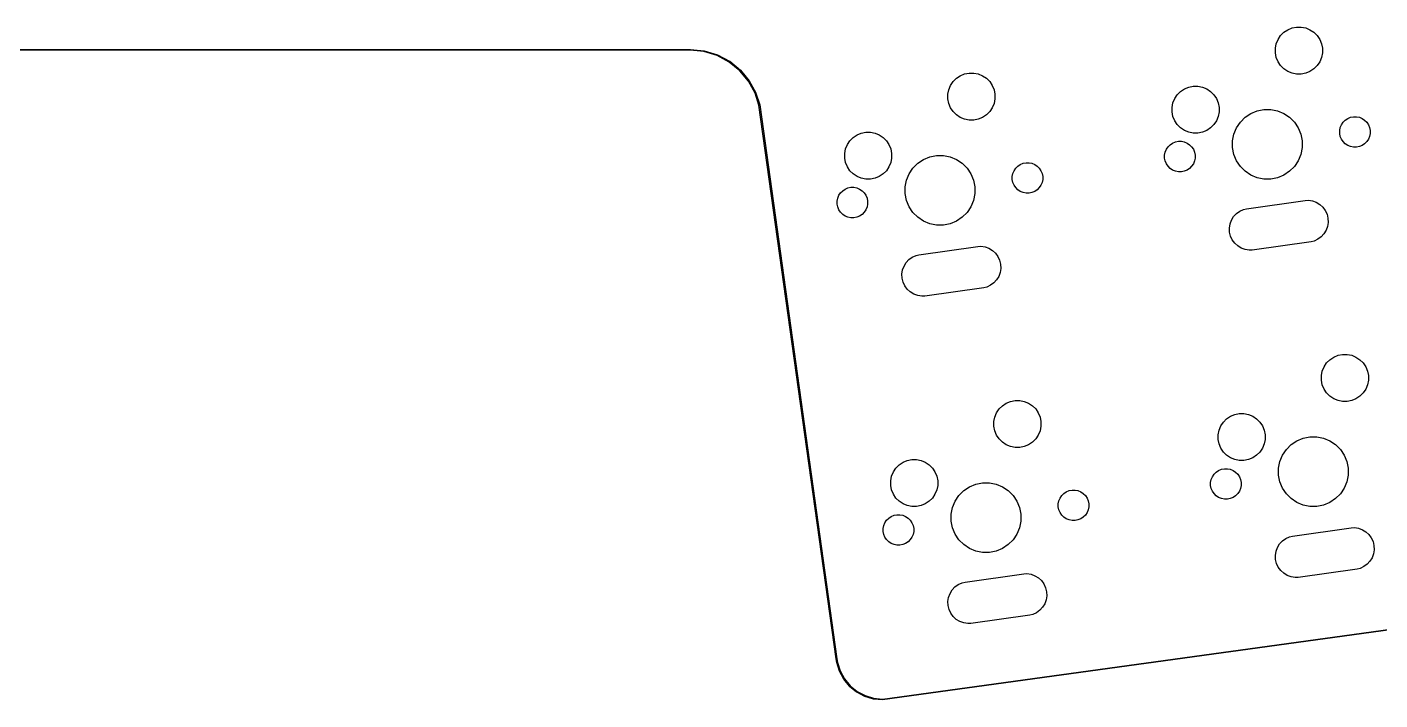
# Model space of a CAD drawing. Extents: x 21 to 275, y -121 to -34.
# Drawn here: x 136.3 to 214, y -121.3 to -82.6 of the extents above; entities that cross this region are included whole.
import ezdxf

# ---------------------------------------------------------------- set-up
doc = ezdxf.new("R2010")
doc.units = 0
doc.layers.add('BLACK', color=7, linetype='CONTINUOUS')

msp = doc.modelspace()

# ---------------------------------------------------------------- linework, layer by layer
at = {"layer": 'BLACK', "linetype": 'CONTINUOUS'}
for p, q in [((208.145, -83.3478), (208.293, -83.1267)), ((208.293, -83.1267), (208.481, -82.9386)), ((208.481, -82.9386), (208.702, -82.7909)), ((208.702, -82.7909), (208.948, -82.6891)), ((208.948, -82.6891), (209.209, -82.6372)), ((209.209, -82.6372), (209.475, -82.6372)), ((209.475, -82.6372), (209.735, -82.6891)), ((209.735, -82.6891), (209.981, -82.7909)), ((209.981, -82.7909), (210.202, -82.9386)), ((210.202, -82.9386), (210.39, -83.1267)), ((210.39, -83.1267), (210.538, -83.3478)), ((121.03, -83.922), (174.372, -83.922)), ((174.372, -83.922), (174.373, -83.9221)), ((174.373, -83.9221), (174.373, -83.9221)), ((174.373, -83.9221), (175.163, -83.9995)), ((207.992, -83.8543), (208.044, -83.5935)), ((207.992, -84.1202), (207.992, -83.8543)), ((208.044, -83.5935), (208.145, -83.3478)), ((210.538, -83.3478), (210.64, -83.5935)), ((210.64, -83.5935), (210.692, -83.8543)), ((210.692, -83.8543), (210.692, -84.1202)), ((174.37, -83.972), (121.032, -83.972)), ((175.155, -84.049), (174.37, -83.972)), ((175.91, -84.2769), (175.155, -84.049)), ((175.163, -83.9995), (175.163, -83.9996)), ((175.163, -83.9996), (175.165, -84)), ((175.165, -84), (175.168, -84.0005)), ((175.168, -84.0005), (175.927, -84.2297)), ((176.606, -84.6469), (175.91, -84.2769)), ((175.927, -84.2297), (175.927, -84.2298)), ((175.927, -84.2298), (175.929, -84.2307)), ((175.929, -84.2307), (175.931, -84.2316)), ((175.931, -84.2316), (176.632, -84.6039)), ((177.217, -85.1451), (176.606, -84.6469)), ((176.632, -84.6039), (176.632, -84.6039)), ((176.632, -84.6039), (176.632, -84.6039)), ((176.632, -84.6039), (176.632, -84.6041)), ((176.632, -84.6041), (176.634, -84.6054)), ((176.634, -84.6054), (176.636, -84.6066)), ((176.636, -84.6066), (177.25, -85.1079)), ((208.044, -84.381), (207.992, -84.1202)), ((208.145, -84.6267), (208.044, -84.381)), ((208.293, -84.8478), (208.145, -84.6267)), ((210.538, -84.6267), (210.39, -84.8478)), ((210.64, -84.381), (210.538, -84.6267)), ((210.692, -84.1202), (210.64, -84.381)), ((177.719, -85.7525), (177.217, -85.1451)), ((177.25, -85.1079), (177.251, -85.1082)), ((177.251, -85.1082), (177.252, -85.1098)), ((177.252, -85.1098), (177.254, -85.1114)), ((177.254, -85.1114), (177.759, -85.7225)), ((189.666, -85.5829), (189.887, -85.4352)), ((189.887, -85.4352), (190.133, -85.3334)), ((190.133, -85.3334), (190.394, -85.2815)), ((190.394, -85.2815), (190.66, -85.2815)), ((190.66, -85.2815), (190.92, -85.3334)), ((190.92, -85.3334), (191.166, -85.4352)), ((191.166, -85.4352), (191.387, -85.5829)), ((208.481, -85.0359), (208.293, -84.8478)), ((208.702, -85.1836), (208.481, -85.0359)), ((208.948, -85.2854), (208.702, -85.1836)), ((209.209, -85.3372), (208.948, -85.2854)), ((209.475, -85.3372), (209.209, -85.3372)), ((209.735, -85.2854), (209.475, -85.3372)), ((209.981, -85.1836), (209.735, -85.2854)), ((210.202, -85.0359), (209.981, -85.1836)), ((210.39, -84.8478), (210.202, -85.0359)), ((178.094, -86.446), (177.719, -85.7525)), ((177.759, -85.7225), (177.76, -85.7228)), ((177.76, -85.7228), (177.761, -85.7247)), ((177.761, -85.7247), (177.762, -85.7265)), ((177.762, -85.7265), (178.139, -86.4242)), ((189.177, -86.4986), (189.228, -86.2377)), ((189.228, -86.2377), (189.33, -85.9921)), ((189.33, -85.9921), (189.478, -85.771)), ((189.478, -85.771), (189.666, -85.5829)), ((191.387, -85.5829), (191.575, -85.771)), ((191.575, -85.771), (191.723, -85.9921)), ((191.723, -85.9921), (191.825, -86.2377)), ((191.825, -86.2377), (191.877, -86.4986)), ((202.546, -86.3377), (202.767, -86.1899)), ((202.767, -86.1899), (203.013, -86.0881)), ((203.013, -86.0881), (203.274, -86.0363)), ((203.274, -86.0363), (203.54, -86.0363)), ((203.54, -86.0363), (203.801, -86.0881)), ((203.801, -86.0881), (204.046, -86.1899)), ((204.046, -86.1899), (204.268, -86.3377)), ((178.311, -87.1214), (178.094, -86.446)), ((178.139, -86.4242), (178.14, -86.4246)), ((178.14, -86.4246), (178.14, -86.4265)), ((178.14, -86.4265), (178.141, -86.4285)), ((178.141, -86.4285), (178.359, -87.1068)), ((189.177, -86.7645), (189.177, -86.4986)), ((189.228, -87.0253), (189.177, -86.7645)), ((189.33, -87.271), (189.228, -87.0253)), ((191.825, -87.0253), (191.723, -87.271)), ((191.877, -86.7645), (191.825, -87.0253)), ((191.877, -86.4986), (191.877, -86.7645)), ((202.057, -87.2533), (202.109, -86.9925)), ((202.109, -86.9925), (202.211, -86.7468)), ((202.211, -86.7468), (202.358, -86.5257)), ((202.358, -86.5257), (202.546, -86.3377)), ((204.268, -86.3377), (204.456, -86.5257)), ((204.456, -86.5257), (204.603, -86.7468)), ((204.603, -86.7468), (204.705, -86.9925)), ((204.705, -86.9925), (204.757, -87.2533)), ((182.749, -118.953), (178.311, -87.1214)), ((178.359, -87.1068), (178.359, -87.1076)), ((178.359, -87.1076), (178.36, -87.1112)), ((178.36, -87.1112), (182.798, -118.945)), ((189.478, -87.4921), (189.33, -87.271)), ((189.666, -87.6801), (189.478, -87.4921)), ((189.887, -87.8279), (189.666, -87.6801)), ((190.133, -87.9296), (189.887, -87.8279)), ((191.166, -87.8279), (190.92, -87.9296)), ((191.387, -87.6801), (191.166, -87.8279)), ((191.575, -87.4921), (191.387, -87.6801)), ((191.723, -87.271), (191.575, -87.4921)), ((202.057, -87.5192), (202.057, -87.2533)), ((202.109, -87.78), (202.057, -87.5192)), ((202.211, -88.0257), (202.109, -87.78)), ((204.705, -87.78), (204.603, -88.0257)), ((204.757, -87.5192), (204.705, -87.78)), ((204.757, -87.2533), (204.757, -87.5192)), ((205.98, -88.0964), (206.258, -87.8178)), ((206.258, -87.8178), (206.586, -87.5989)), ((206.586, -87.5989), (206.95, -87.4482)), ((206.95, -87.4482), (207.336, -87.3713)), ((207.336, -87.3713), (207.73, -87.3713)), ((207.73, -87.3713), (208.117, -87.4482)), ((208.117, -87.4482), (208.481, -87.5989)), ((208.481, -87.5989), (208.808, -87.8178)), ((208.808, -87.8178), (209.087, -88.0964)), ((212.149, -87.8889), (212.309, -87.8229)), ((212.309, -87.8229), (212.478, -87.7893)), ((212.478, -87.7893), (212.65, -87.7893)), ((212.65, -87.7893), (212.819, -87.8229)), ((212.819, -87.8229), (212.978, -87.8889)), ((190.394, -87.9815), (190.133, -87.9296)), ((190.66, -87.9815), (190.394, -87.9815)), ((190.92, -87.9296), (190.66, -87.9815)), ((202.358, -88.2468), (202.211, -88.0257)), ((202.546, -88.4349), (202.358, -88.2468)), ((202.767, -88.5826), (202.546, -88.4349)), ((203.013, -88.6844), (202.767, -88.5826)), ((204.046, -88.5826), (203.801, -88.6844)), ((204.268, -88.4349), (204.046, -88.5826)), ((204.456, -88.2468), (204.268, -88.4349)), ((204.603, -88.0257), (204.456, -88.2468)), ((205.61, -88.7879), (205.761, -88.4239)), ((205.761, -88.4239), (205.98, -88.0964)), ((209.087, -88.0964), (209.306, -88.4239)), ((209.306, -88.4239), (209.457, -88.7879)), ((211.689, -88.5781), (211.723, -88.4091)), ((211.689, -88.7505), (211.689, -88.5781)), ((211.723, -88.4091), (211.789, -88.2498)), ((211.789, -88.2498), (211.884, -88.1065)), ((211.884, -88.1065), (212.006, -87.9846)), ((212.006, -87.9846), (212.149, -87.8889)), ((212.978, -87.8889), (213.122, -87.9846)), ((213.122, -87.9846), (213.244, -88.1065)), ((213.244, -88.1065), (213.339, -88.2498)), ((213.339, -88.2498), (213.405, -88.4091)), ((213.405, -88.4091), (213.439, -88.5781)), ((213.439, -88.5781), (213.439, -88.7505)), ((183.294, -89.6368), (183.395, -89.3911)), ((183.395, -89.3911), (183.543, -89.17)), ((183.543, -89.17), (183.731, -88.9819)), ((183.731, -88.9819), (183.952, -88.8342)), ((183.952, -88.8342), (184.198, -88.7324)), ((184.198, -88.7324), (184.459, -88.6806)), ((184.459, -88.6806), (184.725, -88.6806)), ((184.725, -88.6806), (184.986, -88.7324)), ((184.986, -88.7324), (185.231, -88.8342)), ((185.231, -88.8342), (185.452, -88.9819)), ((185.452, -88.9819), (185.64, -89.17)), ((185.64, -89.17), (185.788, -89.3911)), ((185.788, -89.3911), (185.89, -89.6368)), ((201.823, -89.5205), (201.945, -89.3986)), ((201.945, -89.3986), (202.088, -89.3029)), ((202.088, -89.3029), (202.248, -89.2369)), ((202.248, -89.2369), (202.417, -89.2033)), ((202.417, -89.2033), (202.589, -89.2033)), ((202.589, -89.2033), (202.758, -89.2369)), ((202.758, -89.2369), (202.917, -89.3029)), ((202.917, -89.3029), (203.061, -89.3986)), ((203.274, -88.7363), (203.013, -88.6844)), ((203.061, -89.3986), (203.182, -89.5205)), ((203.54, -88.7363), (203.274, -88.7363)), ((203.801, -88.6844), (203.54, -88.7363)), ((205.533, -89.1743), (205.61, -88.7879)), ((205.533, -89.5683), (205.533, -89.1743)), ((209.457, -88.7879), (209.533, -89.1743)), ((209.533, -89.1743), (209.533, -89.5683)), ((211.723, -88.9195), (211.689, -88.7505)), ((211.789, -89.0788), (211.723, -88.9195)), ((211.884, -89.2221), (211.789, -89.0788)), ((212.006, -89.344), (211.884, -89.2221)), ((212.149, -89.4397), (212.006, -89.344)), ((213.122, -89.344), (212.978, -89.4397)), ((213.244, -89.2221), (213.122, -89.344)), ((213.339, -89.0788), (213.244, -89.2221)), ((213.405, -88.9195), (213.339, -89.0788)), ((213.439, -88.7505), (213.405, -88.9195)), ((183.242, -89.8976), (183.294, -89.6368)), ((183.242, -90.1635), (183.242, -89.8976)), ((183.294, -90.4243), (183.242, -90.1635)), ((185.89, -89.6368), (185.942, -89.8976)), ((185.942, -90.1635), (185.89, -90.4243)), ((185.942, -89.8976), (185.942, -90.1635)), ((187.771, -90.2432), (188.135, -90.0924)), ((188.135, -90.0924), (188.521, -90.0156)), ((188.521, -90.0156), (188.915, -90.0156)), ((188.915, -90.0156), (189.302, -90.0924)), ((189.302, -90.0924), (189.666, -90.2432)), ((201.628, -89.9921), (201.661, -89.8231)), ((201.628, -90.1645), (201.628, -89.9921)), ((201.661, -90.3335), (201.628, -90.1645)), ((201.661, -89.8231), (201.727, -89.6638)), ((201.727, -89.6638), (201.823, -89.5205)), ((203.182, -89.5205), (203.278, -89.6638)), ((203.278, -89.6638), (203.344, -89.8231)), ((203.344, -89.8231), (203.378, -89.9921)), ((203.378, -90.1645), (203.344, -90.3335)), ((203.378, -89.9921), (203.378, -90.1645)), ((205.61, -89.9547), (205.533, -89.5683)), ((205.761, -90.3187), (205.61, -89.9547)), ((209.457, -89.9547), (209.306, -90.3187)), ((209.533, -89.5683), (209.457, -89.9547)), ((212.309, -89.5057), (212.149, -89.4397)), ((212.478, -89.5393), (212.309, -89.5057)), ((212.65, -89.5393), (212.478, -89.5393)), ((212.819, -89.5057), (212.65, -89.5393)), ((212.978, -89.4397), (212.819, -89.5057)), ((183.395, -90.67), (183.294, -90.4243)), ((183.543, -90.8911), (183.395, -90.67)), ((183.731, -91.0792), (183.543, -90.8911)), ((185.64, -90.8911), (185.452, -91.0792)), ((185.788, -90.67), (185.64, -90.8911)), ((185.89, -90.4243), (185.788, -90.67)), ((186.946, -91.0682), (187.165, -90.7407)), ((187.165, -90.7407), (187.443, -90.4621)), ((187.443, -90.4621), (187.771, -90.2432)), ((189.666, -90.2432), (189.993, -90.4621)), ((189.993, -90.4621), (190.272, -90.7407)), ((190.272, -90.7407), (190.491, -91.0682)), ((192.907, -91.0534), (192.973, -90.8941)), ((192.973, -90.8941), (193.069, -90.7508)), ((193.069, -90.7508), (193.191, -90.6289)), ((193.191, -90.6289), (193.334, -90.5332)), ((193.334, -90.5332), (193.494, -90.4672)), ((193.494, -90.4672), (193.663, -90.4336)), ((193.663, -90.4336), (193.835, -90.4336)), ((193.835, -90.4336), (194.004, -90.4672)), ((194.004, -90.4672), (194.163, -90.5332)), ((194.163, -90.5332), (194.307, -90.6289)), ((194.307, -90.6289), (194.428, -90.7508)), ((194.428, -90.7508), (194.524, -90.8941)), ((194.524, -90.8941), (194.59, -91.0534)), ((201.727, -90.4928), (201.661, -90.3335)), ((201.823, -90.6361), (201.727, -90.4928)), ((201.945, -90.758), (201.823, -90.6361)), ((202.088, -90.8537), (201.945, -90.758)), ((202.248, -90.9197), (202.088, -90.8537)), ((202.417, -90.9533), (202.248, -90.9197)), ((202.589, -90.9533), (202.417, -90.9533)), ((202.758, -90.9197), (202.589, -90.9533)), ((202.917, -90.8537), (202.758, -90.9197)), ((203.061, -90.758), (202.917, -90.8537)), ((203.182, -90.6361), (203.061, -90.758)), ((203.278, -90.4928), (203.182, -90.6361)), ((203.344, -90.3335), (203.278, -90.4928)), ((205.98, -90.6462), (205.761, -90.3187)), ((206.258, -90.9248), (205.98, -90.6462)), ((206.586, -91.1437), (206.258, -90.9248)), ((208.808, -90.9248), (208.481, -91.1437)), ((209.087, -90.6462), (208.808, -90.9248)), ((209.306, -90.3187), (209.087, -90.6462)), ((183.952, -91.2269), (183.731, -91.0792)), ((184.198, -91.3287), (183.952, -91.2269)), ((184.459, -91.3806), (184.198, -91.3287)), ((184.725, -91.3806), (184.459, -91.3806)), ((184.986, -91.3287), (184.725, -91.3806)), ((185.231, -91.2269), (184.986, -91.3287)), ((185.452, -91.0792), (185.231, -91.2269)), ((186.718, -91.8186), (186.795, -91.4322)), ((186.795, -91.4322), (186.946, -91.0682)), ((190.491, -91.0682), (190.641, -91.4322)), ((190.641, -91.4322), (190.718, -91.8186)), ((192.874, -91.2224), (192.907, -91.0534)), ((192.874, -91.3948), (192.874, -91.2224)), ((192.907, -91.5638), (192.874, -91.3948)), ((192.973, -91.7231), (192.907, -91.5638)), ((193.069, -91.8664), (192.973, -91.7231)), ((194.524, -91.7231), (194.428, -91.8664)), ((194.59, -91.5638), (194.524, -91.7231)), ((194.59, -91.0534), (194.624, -91.2224)), ((194.624, -91.3948), (194.59, -91.5638)), ((194.624, -91.2224), (194.624, -91.3948)), ((206.95, -91.2944), (206.586, -91.1437)), ((207.336, -91.3713), (206.95, -91.2944)), ((207.73, -91.3713), (207.336, -91.3713)), ((208.117, -91.2944), (207.73, -91.3713)), ((208.481, -91.1437), (208.117, -91.2944)), ((182.813, -92.6364), (182.846, -92.4674)), ((182.846, -92.4674), (182.912, -92.3081)), ((182.912, -92.3081), (183.008, -92.1648)), ((183.008, -92.1648), (183.13, -92.0429)), ((183.13, -92.0429), (183.273, -91.9472)), ((183.273, -91.9472), (183.432, -91.8812)), ((183.432, -91.8812), (183.602, -91.8476)), ((183.602, -91.8476), (183.774, -91.8476)), ((183.774, -91.8476), (183.943, -91.8812)), ((183.943, -91.8812), (184.102, -91.9472)), ((184.102, -91.9472), (184.245, -92.0429)), ((184.245, -92.0429), (184.367, -92.1648)), ((184.367, -92.1648), (184.463, -92.3081)), ((184.463, -92.3081), (184.529, -92.4674)), ((184.529, -92.4674), (184.563, -92.6364)), ((186.718, -92.2126), (186.718, -91.8186)), ((186.795, -92.599), (186.718, -92.2126)), ((190.718, -92.2126), (190.641, -92.599)), ((190.718, -91.8186), (190.718, -92.2126)), ((193.191, -91.9882), (193.069, -91.8664)), ((193.334, -92.084), (193.191, -91.9882)), ((193.494, -92.15), (193.334, -92.084)), ((193.663, -92.1836), (193.494, -92.15)), ((193.835, -92.1836), (193.663, -92.1836)), ((194.004, -92.15), (193.835, -92.1836)), ((194.163, -92.084), (194.004, -92.15)), ((194.307, -91.9882), (194.163, -92.084)), ((194.428, -91.8664), (194.307, -91.9882)), ((182.813, -92.8088), (182.813, -92.6364)), ((182.846, -92.9778), (182.813, -92.8088)), ((182.912, -93.1371), (182.846, -92.9778)), ((183.008, -93.2804), (182.912, -93.1371)), ((183.13, -93.4022), (183.008, -93.2804)), ((184.367, -93.2804), (184.245, -93.4022)), ((184.463, -93.1371), (184.367, -93.2804)), ((184.529, -92.9778), (184.463, -93.1371)), ((184.563, -92.8088), (184.529, -92.9778)), ((184.563, -92.6364), (184.563, -92.8088)), ((186.946, -92.9629), (186.795, -92.599)), ((187.165, -93.2905), (186.946, -92.9629)), ((187.443, -93.5691), (187.165, -93.2905)), ((190.272, -93.2905), (189.993, -93.5691)), ((190.491, -92.9629), (190.272, -93.2905)), ((190.641, -92.599), (190.491, -92.9629)), ((205.751, -93.3556), (205.942, -93.2162)), ((205.942, -93.2162), (206.156, -93.1168)), ((206.156, -93.1168), (206.328, -93.0751)), ((206.328, -93.0751), (209.713, -92.5994)), ((209.713, -92.5994), (209.89, -92.5921)), ((209.89, -92.5921), (210.123, -92.6285)), ((210.123, -92.6285), (210.345, -92.7099)), ((210.345, -92.7099), (210.547, -92.8329)), ((210.547, -92.8329), (210.721, -92.993)), ((210.721, -92.993), (210.86, -93.1839)), ((210.86, -93.1839), (210.96, -93.3984)), ((183.273, -93.498), (183.13, -93.4022)), ((183.432, -93.564), (183.273, -93.498)), ((183.602, -93.5976), (183.432, -93.564)), ((183.774, -93.5976), (183.602, -93.5976)), ((183.943, -93.564), (183.774, -93.5976)), ((184.102, -93.498), (183.943, -93.564)), ((184.245, -93.4022), (184.102, -93.498)), ((187.771, -93.788), (187.443, -93.5691)), ((188.135, -93.9387), (187.771, -93.788)), ((188.521, -94.0156), (188.135, -93.9387)), ((188.915, -94.0156), (188.521, -94.0156)), ((189.302, -93.9387), (188.915, -94.0156)), ((189.666, -93.788), (189.302, -93.9387)), ((189.993, -93.5691), (189.666, -93.788)), ((205.35, -94.1868), (205.386, -93.9533)), ((205.386, -93.9533), (205.467, -93.7313)), ((205.467, -93.7313), (205.591, -93.5295)), ((205.591, -93.5295), (205.751, -93.3556)), ((210.96, -93.3984), (211.015, -93.6281)), ((211.025, -93.8643), (210.989, -94.0978)), ((211.015, -93.6281), (211.025, -93.8643)), ((205.359, -94.423), (205.35, -94.1868)), ((205.415, -94.6527), (205.359, -94.423)), ((205.515, -94.8672), (205.415, -94.6527)), ((210.433, -94.8349), (210.219, -94.9343)), ((210.624, -94.6955), (210.433, -94.8349)), ((210.784, -94.5216), (210.624, -94.6955)), ((210.907, -94.3198), (210.784, -94.5216)), ((210.989, -94.0978), (210.907, -94.3198)), ((187.513, -95.7194), (190.898, -95.2437)), ((190.898, -95.2437), (191.075, -95.2363)), ((191.075, -95.2363), (191.308, -95.2728)), ((191.308, -95.2728), (191.53, -95.3541)), ((191.53, -95.3541), (191.732, -95.4772)), ((191.732, -95.4772), (191.906, -95.6373)), ((205.654, -95.0581), (205.515, -94.8672)), ((205.828, -95.2182), (205.654, -95.0581)), ((206.03, -95.3413), (205.828, -95.2182)), ((206.252, -95.4226), (206.03, -95.3413)), ((206.485, -95.4591), (206.252, -95.4226)), ((206.662, -95.4517), (206.485, -95.4591)), ((210.047, -94.976), (206.662, -95.4517)), ((210.219, -94.9343), (210.047, -94.976)), ((186.571, -96.5976), (186.652, -96.3756)), ((186.652, -96.3756), (186.775, -96.1738)), ((186.775, -96.1738), (186.936, -95.9999)), ((186.936, -95.9999), (187.126, -95.8605)), ((187.126, -95.8605), (187.341, -95.7611)), ((187.341, -95.7611), (187.513, -95.7194)), ((191.906, -95.6373), (192.045, -95.8282)), ((192.045, -95.8282), (192.145, -96.0427)), ((192.145, -96.0427), (192.2, -96.2724)), ((192.2, -96.2724), (192.21, -96.5086)), ((186.535, -96.8311), (186.571, -96.5976)), ((186.544, -97.0673), (186.535, -96.8311)), ((186.6, -97.297), (186.544, -97.0673)), ((191.969, -97.1659), (191.809, -97.3398)), ((192.092, -96.9641), (191.969, -97.1659)), ((192.174, -96.7421), (192.092, -96.9641)), ((192.21, -96.5086), (192.174, -96.7421)), ((186.699, -97.5115), (186.6, -97.297)), ((186.839, -97.7024), (186.699, -97.5115)), ((187.013, -97.8625), (186.839, -97.7024)), ((187.215, -97.9856), (187.013, -97.8625)), ((191.232, -97.6203), (187.847, -98.096)), ((191.404, -97.5786), (191.232, -97.6203)), ((191.618, -97.4792), (191.404, -97.5786)), ((191.809, -97.3398), (191.618, -97.4792)), ((187.437, -98.0669), (187.215, -97.9856)), ((187.67, -98.1034), (187.437, -98.0669)), ((187.847, -98.096), (187.67, -98.1034)), ((210.937, -101.942), (211.125, -101.754)), ((211.125, -101.754), (211.346, -101.606)), ((211.346, -101.606), (211.592, -101.504)), ((211.592, -101.504), (211.853, -101.452)), ((211.853, -101.452), (212.119, -101.452)), ((212.119, -101.452), (212.38, -101.504)), ((212.38, -101.504), (212.625, -101.606)), ((212.625, -101.606), (212.847, -101.754)), ((212.847, -101.754), (213.035, -101.942)), ((210.636, -102.669), (210.688, -102.409)), ((210.688, -102.409), (210.79, -102.163)), ((210.79, -102.163), (210.937, -101.942)), ((213.035, -101.942), (213.182, -102.163)), ((213.182, -102.163), (213.284, -102.409)), ((213.284, -102.409), (213.336, -102.669)), ((210.636, -102.935), (210.636, -102.669)), ((210.688, -103.196), (210.636, -102.935)), ((210.79, -103.442), (210.688, -103.196)), ((213.284, -103.196), (213.182, -103.442)), ((213.336, -102.935), (213.284, -103.196)), ((213.336, -102.669), (213.336, -102.935)), ((192.531, -104.25), (192.777, -104.149)), ((192.777, -104.149), (193.038, -104.097)), ((193.038, -104.097), (193.304, -104.097)), ((193.304, -104.097), (193.565, -104.149)), ((193.565, -104.149), (193.81, -104.25)), ((210.937, -103.663), (210.79, -103.442)), ((211.125, -103.851), (210.937, -103.663)), ((211.346, -103.999), (211.125, -103.851)), ((211.592, -104.1), (211.346, -103.999)), ((211.853, -104.152), (211.592, -104.1)), ((212.119, -104.152), (211.853, -104.152)), ((212.38, -104.1), (212.119, -104.152)), ((212.625, -103.999), (212.38, -104.1)), ((212.847, -103.851), (212.625, -103.999)), ((213.035, -103.663), (212.847, -103.851)), ((213.182, -103.442), (213.035, -103.663)), ((191.873, -105.053), (191.974, -104.807)), ((191.974, -104.807), (192.122, -104.586)), ((192.122, -104.586), (192.31, -104.398)), ((192.31, -104.398), (192.531, -104.25)), ((193.81, -104.25), (194.031, -104.398)), ((194.031, -104.398), (194.219, -104.586)), ((194.219, -104.586), (194.367, -104.807)), ((194.367, -104.807), (194.469, -105.053)), ((205.412, -105.005), (205.657, -104.903)), ((205.657, -104.903), (205.918, -104.851)), ((205.918, -104.851), (206.184, -104.851)), ((206.184, -104.851), (206.445, -104.903)), ((206.445, -104.903), (206.691, -105.005)), ((191.821, -105.314), (191.873, -105.053)), ((191.821, -105.58), (191.821, -105.314)), ((191.873, -105.84), (191.821, -105.58)), ((194.469, -105.053), (194.521, -105.314)), ((194.521, -105.58), (194.469, -105.84)), ((194.521, -105.314), (194.521, -105.58)), ((204.753, -105.808), (204.855, -105.562)), ((204.855, -105.562), (205.003, -105.341)), ((205.003, -105.341), (205.191, -105.153)), ((205.191, -105.153), (205.412, -105.005)), ((206.691, -105.005), (206.912, -105.153)), ((206.912, -105.153), (207.1, -105.341)), ((207.1, -105.341), (207.248, -105.562)), ((207.248, -105.562), (207.349, -105.808)), ((191.974, -106.086), (191.873, -105.84)), ((192.122, -106.307), (191.974, -106.086)), ((192.31, -106.495), (192.122, -106.307)), ((192.531, -106.643), (192.31, -106.495)), ((194.031, -106.495), (193.81, -106.643)), ((194.219, -106.307), (194.031, -106.495)), ((194.367, -106.086), (194.219, -106.307)), ((194.469, -105.84), (194.367, -106.086)), ((204.701, -106.068), (204.753, -105.808)), ((204.701, -106.334), (204.701, -106.068)), ((204.753, -106.595), (204.701, -106.334)), ((207.349, -105.808), (207.401, -106.068)), ((207.401, -106.334), (207.349, -106.595)), ((207.401, -106.068), (207.401, -106.334)), ((208.903, -106.633), (209.23, -106.414)), ((209.23, -106.414), (209.594, -106.263)), ((209.594, -106.263), (209.981, -106.186)), ((209.981, -106.186), (210.375, -106.186)), ((210.375, -106.186), (210.761, -106.263)), ((210.761, -106.263), (211.125, -106.414)), ((211.125, -106.414), (211.453, -106.633)), ((192.777, -106.745), (192.531, -106.643)), ((193.038, -106.797), (192.777, -106.745)), ((193.304, -106.797), (193.038, -106.797)), ((193.565, -106.745), (193.304, -106.797)), ((193.81, -106.643), (193.565, -106.745)), ((204.855, -106.841), (204.753, -106.595)), ((205.003, -107.062), (204.855, -106.841)), ((205.191, -107.25), (205.003, -107.062)), ((205.412, -107.398), (205.191, -107.25)), ((206.912, -107.25), (206.691, -107.398)), ((207.1, -107.062), (206.912, -107.25)), ((207.248, -106.841), (207.1, -107.062)), ((207.349, -106.595), (207.248, -106.841)), ((208.255, -107.603), (208.405, -107.239)), ((208.405, -107.239), (208.624, -106.911)), ((208.624, -106.911), (208.903, -106.633)), ((211.453, -106.633), (211.731, -106.911)), ((211.731, -106.911), (211.95, -107.239)), ((211.95, -107.239), (212.101, -107.603)), ((186.04, -108.206), (186.188, -107.985)), ((186.188, -107.985), (186.376, -107.797)), ((186.376, -107.797), (186.597, -107.649)), ((186.597, -107.649), (186.842, -107.548)), ((186.842, -107.548), (187.103, -107.496)), ((187.103, -107.496), (187.369, -107.496)), ((187.369, -107.496), (187.63, -107.548)), ((187.63, -107.548), (187.876, -107.649)), ((187.876, -107.649), (188.097, -107.797)), ((188.097, -107.797), (188.285, -107.985)), ((188.285, -107.985), (188.432, -108.206)), ((204.733, -108.118), (204.892, -108.052)), ((204.892, -108.052), (205.061, -108.018)), ((205.061, -108.018), (205.233, -108.018)), ((205.233, -108.018), (205.402, -108.052)), ((205.402, -108.052), (205.562, -108.118)), ((205.657, -107.499), (205.412, -107.398)), ((205.918, -107.551), (205.657, -107.499)), ((206.184, -107.551), (205.918, -107.551)), ((206.445, -107.499), (206.184, -107.551)), ((206.691, -107.398), (206.445, -107.499)), ((208.178, -107.989), (208.255, -107.603)), ((208.178, -108.383), (208.178, -107.989)), ((212.101, -107.603), (212.178, -107.989)), ((212.178, -107.989), (212.178, -108.383)), ((185.886, -108.713), (185.938, -108.452)), ((185.886, -108.979), (185.886, -108.713)), ((185.938, -108.452), (186.04, -108.206)), ((188.432, -108.206), (188.534, -108.452)), ((188.534, -108.452), (188.586, -108.713)), ((188.586, -108.713), (188.586, -108.979)), ((190.779, -108.908), (191.166, -108.831)), ((191.166, -108.831), (191.56, -108.831)), ((191.56, -108.831), (191.946, -108.908)), ((204.272, -108.807), (204.306, -108.638)), ((204.272, -108.98), (204.272, -108.807)), ((204.306, -108.638), (204.372, -108.479)), ((204.372, -108.479), (204.467, -108.336)), ((204.467, -108.336), (204.589, -108.214)), ((204.589, -108.214), (204.733, -108.118)), ((205.562, -108.118), (205.705, -108.214)), ((205.705, -108.214), (205.827, -108.336)), ((205.827, -108.336), (205.923, -108.479)), ((205.923, -108.479), (205.988, -108.638)), ((205.988, -108.638), (206.022, -108.807)), ((206.022, -108.807), (206.022, -108.98)), ((208.255, -108.77), (208.178, -108.383)), ((208.405, -109.134), (208.255, -108.77)), ((212.101, -108.77), (211.95, -109.134)), ((212.178, -108.383), (212.101, -108.77)), ((185.938, -109.239), (185.886, -108.979)), ((186.04, -109.485), (185.938, -109.239)), ((186.188, -109.706), (186.04, -109.485)), ((188.432, -109.485), (188.285, -109.706)), ((188.534, -109.239), (188.432, -109.485)), ((188.586, -108.979), (188.534, -109.239)), ((189.59, -109.883), (189.809, -109.556)), ((189.809, -109.556), (190.088, -109.277)), ((190.088, -109.277), (190.415, -109.058)), ((190.415, -109.058), (190.779, -108.908)), ((191.946, -108.908), (192.31, -109.058)), ((192.31, -109.058), (192.637, -109.277)), ((192.637, -109.277), (192.916, -109.556)), ((192.916, -109.556), (193.135, -109.883)), ((195.618, -109.709), (195.713, -109.566)), ((195.713, -109.566), (195.835, -109.444)), ((195.835, -109.444), (195.979, -109.348)), ((195.979, -109.348), (196.138, -109.282)), ((196.138, -109.282), (196.307, -109.249)), ((196.307, -109.249), (196.479, -109.249)), ((196.479, -109.249), (196.648, -109.282)), ((196.648, -109.282), (196.808, -109.348)), ((196.808, -109.348), (196.951, -109.444)), ((196.951, -109.444), (197.073, -109.566)), ((197.073, -109.566), (197.169, -109.709)), ((204.306, -109.149), (204.272, -108.98)), ((204.372, -109.308), (204.306, -109.149)), ((204.467, -109.451), (204.372, -109.308)), ((204.589, -109.573), (204.467, -109.451)), ((204.733, -109.669), (204.589, -109.573)), ((205.705, -109.573), (205.562, -109.669)), ((205.827, -109.451), (205.705, -109.573)), ((205.923, -109.308), (205.827, -109.451)), ((205.988, -109.149), (205.923, -109.308)), ((206.022, -108.98), (205.988, -109.149)), ((208.624, -109.461), (208.405, -109.134)), ((208.903, -109.74), (208.624, -109.461)), ((211.731, -109.461), (211.453, -109.74)), ((211.95, -109.134), (211.731, -109.461)), ((186.376, -109.894), (186.188, -109.706)), ((186.597, -110.042), (186.376, -109.894)), ((186.842, -110.144), (186.597, -110.042)), ((187.103, -110.196), (186.842, -110.144)), ((187.369, -110.196), (187.103, -110.196)), ((187.63, -110.144), (187.369, -110.196)), ((187.876, -110.042), (187.63, -110.144)), ((188.097, -109.894), (187.876, -110.042)), ((188.285, -109.706), (188.097, -109.894)), ((189.363, -110.634), (189.439, -110.247)), ((189.439, -110.247), (189.59, -109.883)), ((193.135, -109.883), (193.286, -110.247)), ((193.286, -110.247), (193.363, -110.634)), ((195.518, -110.038), (195.552, -109.868)), ((195.518, -110.21), (195.518, -110.038)), ((195.552, -110.379), (195.518, -110.21)), ((195.552, -109.868), (195.618, -109.709)), ((195.618, -110.538), (195.552, -110.379)), ((197.169, -109.709), (197.234, -109.868)), ((197.234, -110.379), (197.169, -110.538)), ((197.234, -109.868), (197.268, -110.038)), ((197.268, -110.21), (197.234, -110.379)), ((197.268, -110.038), (197.268, -110.21)), ((204.892, -109.735), (204.733, -109.669)), ((205.061, -109.768), (204.892, -109.735)), ((205.233, -109.768), (205.061, -109.768)), ((205.402, -109.735), (205.233, -109.768)), ((205.562, -109.669), (205.402, -109.735)), ((209.23, -109.959), (208.903, -109.74)), ((209.594, -110.11), (209.23, -109.959)), ((209.981, -110.186), (209.594, -110.11)), ((210.375, -110.186), (209.981, -110.186)), ((210.761, -110.11), (210.375, -110.186)), ((211.125, -109.959), (210.761, -110.11)), ((211.453, -109.74), (211.125, -109.959)), ((185.491, -111.282), (185.557, -111.123)), ((185.557, -111.123), (185.652, -110.98)), ((185.652, -110.98), (185.774, -110.858)), ((185.774, -110.858), (185.918, -110.762)), ((185.918, -110.762), (186.077, -110.696)), ((186.077, -110.696), (186.246, -110.663)), ((186.246, -110.663), (186.418, -110.663)), ((186.418, -110.663), (186.587, -110.696)), ((186.587, -110.696), (186.746, -110.762)), ((186.746, -110.762), (186.89, -110.858)), ((186.89, -110.858), (187.012, -110.98)), ((187.012, -110.98), (187.107, -111.123)), ((187.107, -111.123), (187.173, -111.282)), ((189.363, -111.028), (189.363, -110.634)), ((189.439, -111.414), (189.363, -111.028)), ((193.363, -111.028), (193.286, -111.414)), ((193.363, -110.634), (193.363, -111.028)), ((195.713, -110.681), (195.618, -110.538)), ((195.835, -110.803), (195.713, -110.681)), ((195.979, -110.899), (195.835, -110.803)), ((196.138, -110.965), (195.979, -110.899)), ((196.307, -110.999), (196.138, -110.965)), ((196.479, -110.999), (196.307, -110.999)), ((196.648, -110.965), (196.479, -110.999)), ((196.808, -110.899), (196.648, -110.965)), ((196.951, -110.803), (196.808, -110.899)), ((197.073, -110.681), (196.951, -110.803)), ((197.169, -110.538), (197.073, -110.681)), ((185.457, -111.452), (185.491, -111.282)), ((185.457, -111.624), (185.457, -111.452)), ((185.491, -111.793), (185.457, -111.624)), ((185.557, -111.952), (185.491, -111.793)), ((187.173, -111.793), (187.107, -111.952)), ((187.173, -111.282), (187.207, -111.452)), ((187.207, -111.624), (187.173, -111.793)), ((187.207, -111.452), (187.207, -111.624)), ((189.59, -111.778), (189.439, -111.414)), ((189.809, -112.106), (189.59, -111.778)), ((193.135, -111.778), (192.916, -112.106)), ((193.286, -111.414), (193.135, -111.778)), ((208.586, -112.031), (208.8, -111.932)), ((208.8, -111.932), (208.972, -111.89)), ((208.972, -111.89), (212.357, -111.414)), ((212.357, -111.414), (212.534, -111.407)), ((212.534, -111.407), (212.768, -111.444)), ((212.768, -111.444), (212.99, -111.525)), ((212.99, -111.525), (213.191, -111.648)), ((213.191, -111.648), (213.365, -111.808)), ((213.365, -111.808), (213.505, -111.999)), ((185.652, -112.095), (185.557, -111.952)), ((185.774, -112.217), (185.652, -112.095)), ((185.918, -112.313), (185.774, -112.217)), ((186.077, -112.379), (185.918, -112.313)), ((186.246, -112.413), (186.077, -112.379)), ((186.418, -112.413), (186.246, -112.413)), ((186.587, -112.379), (186.418, -112.413)), ((186.746, -112.313), (186.587, -112.379)), ((186.89, -112.217), (186.746, -112.313)), ((187.012, -112.095), (186.89, -112.217)), ((187.107, -111.952), (187.012, -112.095)), ((190.088, -112.384), (189.809, -112.106)), ((190.415, -112.603), (190.088, -112.384)), ((190.779, -112.754), (190.415, -112.603)), ((192.31, -112.603), (191.946, -112.754)), ((192.637, -112.384), (192.31, -112.603)), ((192.916, -112.106), (192.637, -112.384)), ((208.03, -112.768), (208.112, -112.546)), ((208.112, -112.546), (208.235, -112.345)), ((208.235, -112.345), (208.395, -112.171)), ((208.395, -112.171), (208.586, -112.031)), ((213.505, -111.999), (213.604, -112.213)), ((213.604, -112.213), (213.66, -112.443)), ((213.67, -112.679), (213.633, -112.913)), ((213.66, -112.443), (213.67, -112.679)), ((191.166, -112.831), (190.779, -112.754)), ((191.56, -112.831), (191.166, -112.831)), ((191.946, -112.754), (191.56, -112.831)), ((207.994, -113.002), (208.03, -112.768)), ((208.004, -113.238), (207.994, -113.002)), ((208.059, -113.468), (208.004, -113.238)), ((208.159, -113.682), (208.059, -113.468)), ((213.429, -113.337), (213.269, -113.511)), ((213.552, -113.135), (213.429, -113.337)), ((213.633, -112.913), (213.552, -113.135)), ((185.42, -121.26), (237.182, -114.128)), ((237.19, -114.177), (185.422, -121.31)), ((190.157, -114.534), (193.542, -114.059)), ((193.542, -114.059), (193.719, -114.051)), ((193.719, -114.051), (193.953, -114.088)), ((193.953, -114.088), (194.174, -114.169)), ((194.174, -114.169), (194.376, -114.292)), ((208.298, -113.873), (208.159, -113.682)), ((208.472, -114.033), (208.298, -113.873)), ((208.674, -114.156), (208.472, -114.033)), ((208.896, -114.238), (208.674, -114.156)), ((209.129, -114.274), (208.896, -114.238)), ((209.306, -114.267), (209.129, -114.274)), ((212.691, -113.791), (209.306, -114.267)), ((212.863, -113.749), (212.691, -113.791)), ((213.078, -113.65), (212.863, -113.749)), ((213.269, -113.511), (213.078, -113.65)), ((189.297, -115.191), (189.42, -114.989)), ((189.42, -114.989), (189.58, -114.815)), ((189.58, -114.815), (189.771, -114.676)), ((189.771, -114.676), (189.985, -114.576)), ((189.985, -114.576), (190.157, -114.534)), ((194.376, -114.292), (194.55, -114.452)), ((194.55, -114.452), (194.69, -114.643)), ((194.69, -114.643), (194.789, -114.858)), ((194.789, -114.858), (194.845, -115.087)), ((189.179, -115.646), (189.215, -115.413)), ((189.189, -115.882), (189.179, -115.646)), ((189.215, -115.413), (189.297, -115.191)), ((194.737, -115.779), (194.614, -115.981)), ((194.818, -115.557), (194.737, -115.779)), ((194.854, -115.324), (194.818, -115.557)), ((194.845, -115.087), (194.854, -115.324)), ((189.244, -116.112), (189.189, -115.882)), ((189.344, -116.327), (189.244, -116.112)), ((189.483, -116.518), (189.344, -116.327)), ((189.657, -116.678), (189.483, -116.518)), ((193.876, -116.435), (190.491, -116.911)), ((194.048, -116.394), (193.876, -116.435)), ((194.263, -116.294), (194.048, -116.394)), ((194.454, -116.155), (194.263, -116.294)), ((194.614, -115.981), (194.454, -116.155)), ((189.859, -116.801), (189.657, -116.678)), ((190.081, -116.882), (189.859, -116.801)), ((190.314, -116.918), (190.081, -116.882)), ((190.491, -116.911), (190.314, -116.918)), ((182.798, -118.945), (182.832, -119.149)), ((182.749, -118.954), (182.749, -118.953)), ((182.783, -119.158), (182.749, -118.954)), ((182.783, -119.16), (182.783, -119.158)), ((182.783, -119.161), (182.783, -119.16)), ((182.784, -119.162), (182.783, -119.161)), ((182.938, -119.659), (182.784, -119.162)), ((182.832, -119.149), (182.985, -119.642)), ((182.938, -119.661), (182.938, -119.659)), ((182.939, -119.663), (182.938, -119.661)), ((183.187, -120.121), (182.939, -119.663)), ((182.939, -119.663), (182.939, -119.663)), ((182.985, -119.642), (183.23, -120.095)), ((183.188, -120.123), (183.187, -120.121)), ((183.189, -120.125), (183.188, -120.123)), ((183.19, -120.125), (183.189, -120.125)), ((183.521, -120.526), (183.19, -120.125)), ((183.23, -120.095), (183.558, -120.493)), ((183.558, -120.493), (183.958, -120.818)), ((183.523, -120.528), (183.521, -120.526)), ((183.525, -120.53), (183.523, -120.528)), ((183.928, -120.859), (183.525, -120.53)), ((183.525, -120.53), (183.525, -120.53)), ((183.93, -120.86), (183.928, -120.859)), ((183.932, -120.861), (183.93, -120.86)), ((184.392, -121.106), (183.932, -120.861)), ((183.932, -120.861), (183.932, -120.861)), ((183.958, -120.818), (184.413, -121.061)), ((184.394, -121.107), (184.392, -121.106)), ((184.396, -121.108), (184.394, -121.107)), ((184.895, -121.258), (184.396, -121.108)), ((184.396, -121.108), (184.396, -121.108)), ((184.413, -121.061), (184.907, -121.21)), ((184.897, -121.259), (184.895, -121.258)), ((184.899, -121.259), (184.897, -121.259)), ((184.9, -121.259), (184.899, -121.259)), ((185.417, -121.31), (184.9, -121.259)), ((184.907, -121.21), (185.42, -121.26)), ((185.419, -121.31), (185.417, -121.31)), ((185.422, -121.31), (185.419, -121.31))]:
    msp.add_line(p, q, dxfattribs=at)

doc.saveas('drawing.dxf')
